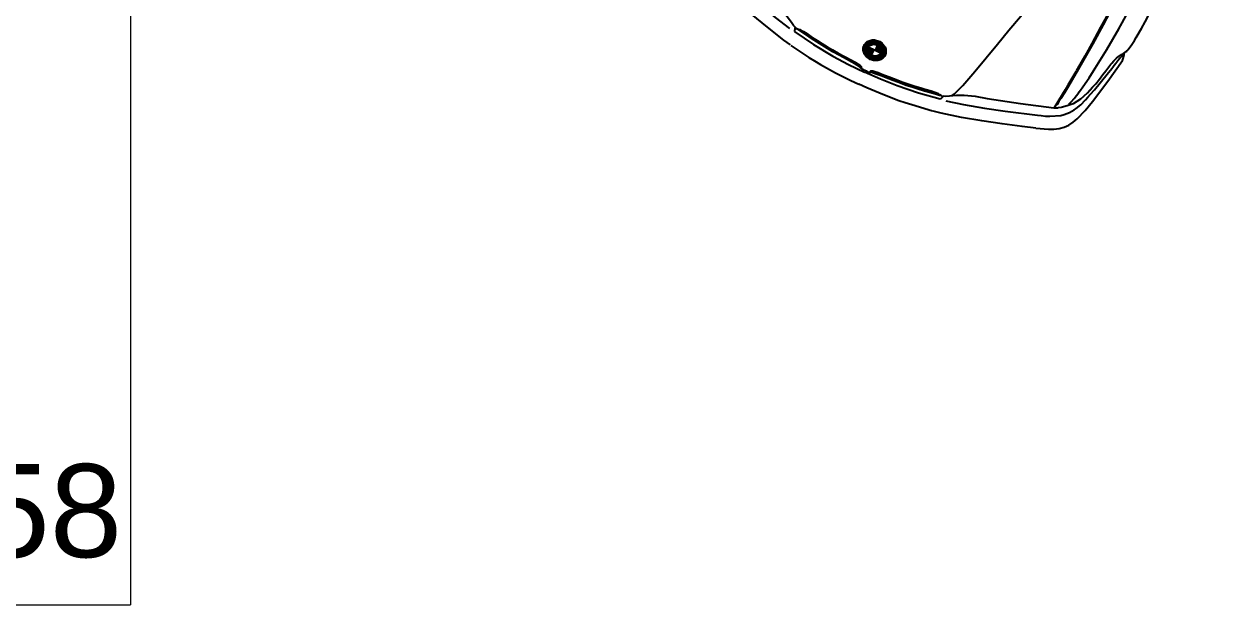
# Model space of a CAD drawing. Header units: inches. Extents: x 13 to 261, y -112 to -47.
# Drawn here: x 220.308 to 224.962, y -71.427 to -69.182 of the extents above; entities that cross this region are included whole.
import ezdxf

# ---------------------------------------------------------------- set-up
doc = ezdxf.new("R2010")
doc.units = ezdxf.units.IN
doc.header["$MEASUREMENT"] = 0
doc.layers.add('CAJONES', color=3, linetype='Continuous', lineweight=20)
doc.layers.add('TEXTOS', color=124, linetype='Continuous', lineweight=30)
doc.styles.add('TEXTOS', font='ARIALUNI.TTF', dxfattribs={"height": 0.36})

msp = doc.modelspace()

# ---------------------------------------------------------------- linework, layer by layer
at = {"linetype": 'Continuous'}
for p, q in [((223.5712, -69.2859), (223.5552, -69.2786)), ((223.5716, -69.2876), (223.5552, -69.28)), ((223.5708, -69.2844), (223.5553, -69.2772)), ((223.5723, -69.2893), (223.5553, -69.2815)), ((223.5706, -69.2828), (223.5554, -69.2758)), ((223.5705, -69.2813), (223.5555, -69.2744)), ((223.5732, -69.2912), (223.5555, -69.283)), ((223.5744, -69.2932), (223.5557, -69.2845)), ((223.5705, -69.2799), (223.5558, -69.2731)), ((223.5705, -69.2785), (223.556, -69.2718)), ((223.5759, -69.2953), (223.556, -69.2861)), ((223.5707, -69.2772), (223.5563, -69.2705)), ((223.5781, -69.2978), (223.5563, -69.2877)), ((223.571, -69.2759), (223.5567, -69.2692)), ((223.5714, -69.2746), (223.5572, -69.268)), ((223.5718, -69.2733), (223.5576, -69.2668)), ((223.5723, -69.2721), (223.5581, -69.2656)), ((223.5729, -69.271), (223.5587, -69.2644)), ((223.5735, -69.2699), (223.5593, -69.2633)), ((223.5743, -69.2688), (223.56, -69.2622)), ((223.5751, -69.2677), (223.5607, -69.2611)), ((223.576, -69.2667), (223.5615, -69.26)), ((223.577, -69.2657), (223.5623, -69.2589)), ((223.5781, -69.2648), (223.5632, -69.2579)), ((223.5793, -69.2639), (223.5641, -69.2569)), ((223.5769, -69.2614), (223.5651, -69.2559)), ((223.5745, -69.2588), (223.5662, -69.255)), ((223.5721, -69.2563), (223.5673, -69.2541)), ((223.5696, -69.2537), (223.5684, -69.2532)), ((223.571, -69.2529), (223.5697, -69.2523)), ((223.5723, -69.2521), (223.571, -69.2515)), ((223.6194, -69.294), (223.5723, -69.2721)), ((223.5751, -69.252), (223.5724, -69.2507)), ((223.5926, -69.2901), (223.5724, -69.2808)), ((223.5931, -69.2889), (223.5725, -69.2794)), ((223.592, -69.2913), (223.5725, -69.2823)), ((223.5936, -69.2878), (223.5726, -69.278)), ((223.5915, -69.2925), (223.5727, -69.2838)), ((223.5942, -69.2866), (223.5728, -69.2767)), ((223.5909, -69.2937), (223.573, -69.2854)), ((223.5947, -69.2854), (223.5732, -69.2754)), ((223.5904, -69.2948), (223.5734, -69.287)), ((223.5953, -69.2842), (223.5736, -69.2742)), ((223.5756, -69.2536), (223.5737, -69.2527)), ((223.5751, -69.2505), (223.5738, -69.2499)), ((223.5958, -69.2831), (223.5741, -69.273)), ((223.5898, -69.296), (223.5741, -69.2887)), ((223.5767, -69.2498), (223.5754, -69.2492)), ((223.5808, -69.2503), (223.577, -69.2486)), ((223.5804, -69.2487), (223.5788, -69.2479)), ((223.5806, -69.2631), (223.579, -69.2623)), ((223.5799, -69.2556), (223.5796, -69.2555)), ((223.5813, -69.252), (223.5801, -69.2514)), ((223.5823, -69.2582), (223.5801, -69.2571)), ((223.5821, -69.2624), (223.5803, -69.2615)), ((223.5854, -69.261), (223.5806, -69.2588)), ((223.5824, -69.2482), (223.5807, -69.2474)), ((223.5837, -69.2617), (223.581, -69.2604)), ((223.6004, -69.2551), (223.5827, -69.2469)), ((223.5998, -69.2563), (223.5845, -69.2492)), ((223.601, -69.2539), (223.585, -69.2465)), ((223.5992, -69.2574), (223.585, -69.2508)), ((223.5874, -69.2605), (223.5853, -69.2595)), ((223.5987, -69.2586), (223.5855, -69.2525)), ((223.6008, -69.261), (223.586, -69.2541)), ((223.5956, -69.26), (223.5865, -69.2558)), ((223.5923, -69.2599), (223.587, -69.2575)), ((223.5896, -69.2601), (223.5873, -69.259)), ((223.6016, -69.2528), (223.5874, -69.2462)), ((223.6022, -69.2516), (223.5902, -69.246)), ((223.6028, -69.2505), (223.5933, -69.2461)), ((223.6181, -69.2919), (223.5964, -69.2819)), ((223.6185, -69.2907), (223.5969, -69.2807)), ((223.6034, -69.2493), (223.5971, -69.2464)), ((223.6188, -69.2894), (223.5975, -69.2795)), ((223.6191, -69.2881), (223.598, -69.2783)), ((223.6192, -69.2867), (223.5986, -69.2772)), ((223.6192, -69.2853), (223.5991, -69.276)), ((223.6192, -69.2838), (223.5997, -69.2748)), ((223.619, -69.2823), (223.6002, -69.2736)), ((223.6187, -69.2807), (223.6007, -69.2724)), ((223.6101, -69.2639), (223.6012, -69.2598)), ((223.6182, -69.2791), (223.6013, -69.2713)), ((223.6176, -69.2774), (223.6018, -69.2701)), ((223.6189, -69.2551), (223.6023, -69.2473)), ((223.6167, -69.2755), (223.6024, -69.2689)), ((223.6156, -69.2736), (223.6029, -69.2677)), ((223.6044, -69.2598), (223.603, -69.2592)), ((223.6139, -69.2714), (223.6035, -69.2665)), ((223.6045, -69.2584), (223.6036, -69.258)), ((223.6115, -69.2688), (223.604, -69.2654)), ((223.6046, -69.257), (223.6042, -69.2569)), ((223.6074, -69.2583), (223.6072, -69.2582)), ((223.6084, -69.2574), (223.6073, -69.2568)), ((223.6104, -69.2554), (223.6074, -69.254)), ((223.6094, -69.2564), (223.6074, -69.2554)), ((223.6115, -69.2545), (223.6075, -69.2526)), ((223.6125, -69.2535), (223.6076, -69.2513)), ((223.6094, -69.2621), (223.608, -69.2615)), ((223.6099, -69.2609), (223.609, -69.2605)), ((223.6218, -69.2707), (223.6095, -69.265)), ((223.6104, -69.2597), (223.6101, -69.2596)), ((223.6261, -69.2713), (223.6127, -69.2651)), ((223.6274, -69.2704), (223.6132, -69.2639)), ((223.6205, -69.2715), (223.6135, -69.2683)), ((223.6328, -69.2715), (223.6137, -69.2627)), ((223.6319, -69.2697), (223.6142, -69.2615)), ((223.6307, -69.2677), (223.6147, -69.2603)), ((223.6294, -69.2656), (223.6152, -69.259)), ((223.6277, -69.2634), (223.6157, -69.2578)), ((223.6198, -69.2727), (223.6158, -69.2708)), ((223.6257, -69.2611), (223.6161, -69.2566)), ((223.623, -69.2584), (223.6166, -69.2554)), ((223.6198, -69.2741), (223.6173, -69.2729)), ((223.6203, -69.2758), (223.6185, -69.2749)), ((223.6208, -69.2774), (223.6194, -69.2768)), ((223.6214, -69.2791), (223.62, -69.2785)), ((223.6219, -69.2808), (223.6205, -69.2802)), ((223.6225, -69.2825), (223.6209, -69.2818)), ((223.6363, -69.2903), (223.6211, -69.2833)), ((223.6356, -69.2943), (223.6211, -69.2876)), ((223.6361, -69.2917), (223.6212, -69.2848)), ((223.6359, -69.293), (223.6212, -69.2862)), ((223.6256, -69.2768), (223.6233, -69.2757)), ((223.6262, -69.2785), (223.6238, -69.2774)), ((223.625, -69.2751), (223.6241, -69.2746)), ((223.625, -69.2794), (223.6243, -69.2791)), ((223.6364, -69.2889), (223.6244, -69.2834)), ((223.6364, -69.2875), (223.6267, -69.283)), ((223.6301, -69.276), (223.6278, -69.2749)), ((223.6306, -69.2777), (223.6283, -69.2766)), ((223.6295, -69.2786), (223.6288, -69.2783)), ((223.6364, -69.2861), (223.6289, -69.2826)), ((223.6364, -69.2846), (223.6312, -69.2822)), ((223.6336, -69.2733), (223.6319, -69.2725)), ((223.6343, -69.2751), (223.6325, -69.2742)), ((223.6349, -69.2768), (223.633, -69.2759)), ((223.6362, -69.2831), (223.6334, -69.2818)), ((223.6353, -69.2784), (223.6336, -69.2776)), ((223.6357, -69.28), (223.6341, -69.2793)), ((223.636, -69.2816), (223.6347, -69.281)), ((224.5739, -69.283), (224.5752, -69.2814)), ((223.5821, -69.3011), (223.5568, -69.2893)), ((223.6146, -69.3175), (223.5574, -69.291)), ((223.6129, -69.3182), (223.558, -69.2928)), ((223.611, -69.3187), (223.5589, -69.2946)), ((223.6089, -69.3192), (223.5598, -69.2965)), ((223.6067, -69.3196), (223.5609, -69.2984)), ((223.6042, -69.3199), (223.5623, -69.3005)), ((223.6015, -69.3201), (223.5639, -69.3027)), ((223.5984, -69.32), (223.566, -69.305)), ((223.5946, -69.3197), (223.5687, -69.3077)), ((223.5894, -69.3188), (223.5728, -69.3111)), ((223.5893, -69.2972), (223.5749, -69.2906)), ((223.5887, -69.2984), (223.5761, -69.2925)), ((223.5882, -69.2996), (223.5777, -69.2947)), ((223.5876, -69.3007), (223.5802, -69.2973)), ((223.6163, -69.3169), (223.5909, -69.3051)), ((223.6178, -69.3162), (223.596, -69.3061)), ((223.6193, -69.3154), (223.5994, -69.3062)), ((223.6207, -69.3146), (223.602, -69.306)), ((223.622, -69.3138), (223.6043, -69.3056)), ((223.6232, -69.3129), (223.6062, -69.3051)), ((223.6244, -69.312), (223.608, -69.3044)), ((223.6255, -69.3111), (223.6096, -69.3037)), ((223.6265, -69.3102), (223.611, -69.303)), ((223.6275, -69.3092), (223.6123, -69.3022)), ((223.6285, -69.3082), (223.6135, -69.3013)), ((223.6293, -69.3072), (223.6146, -69.3004)), ((223.6302, -69.3061), (223.6156, -69.2994)), ((223.6309, -69.305), (223.6166, -69.2984)), ((223.6317, -69.3039), (223.6174, -69.2973)), ((223.6323, -69.3028), (223.6181, -69.2962)), ((223.6329, -69.3017), (223.6188, -69.2951)), ((223.6335, -69.3005), (223.6194, -69.294)), ((223.634, -69.2993), (223.6199, -69.2928)), ((223.6345, -69.2981), (223.6203, -69.2915)), ((223.6349, -69.2969), (223.6207, -69.2902)), ((223.6353, -69.2956), (223.6209, -69.2889)), ((224.5222, -69.3412), (224.5297, -69.332)), ((224.3914, -69.4724), (224.3923, -69.4717)), ((224.2897, -69.5052), (224.3049, -69.5056))]:
    msp.add_line(p, q, dxfattribs=at)
for points in [[(224.3466, -69.4919), (224.357, -69.4813), (224.3674, -69.4695), (224.3853, -69.4464), (224.3853, -69.4464), (224.3868, -69.4443), (224.3915, -69.4377), (224.4012, -69.424), (224.4249, -69.3893), (224.4487, -69.3523), (224.4932, -69.2799), (224.5394, -69.2004), (224.5729, -69.1399), (224.6062, -69.0787), (224.6465, -69.0026), (224.686, -68.9255), (224.725, -68.8483), (224.7573, -68.7834), (224.7889, -68.7187), (224.8206, -68.654), (224.852, -68.5897), (224.8846, -68.5216), (224.9177, -68.4537), (224.9617, -68.3611)], [(223.8926, -69.4586), (223.9045, -69.4519), (223.9193, -69.4378), (223.9366, -69.4194), (223.9839, -69.3647), (224.0271, -69.312), (224.0709, -69.259), (224.1154, -69.2057), (224.1601, -69.152), (224.2048, -69.0984), (224.2504, -69.0429), (224.2961, -68.9869), (224.3416, -68.9314), (224.3869, -68.8752), (224.4324, -68.8186), (224.4756, -68.7647), (224.5192, -68.7111), (224.5627, -68.6574), (224.6072, -68.6042), (224.6529, -68.5521), (224.7001, -68.5012), (224.7679, -68.4345), (224.7991, -68.4076)], [(224.5752, -69.2814), (224.5879, -69.2647), (224.6005, -69.2447), (224.6071, -69.2339), (224.6273, -69.1987), (224.6413, -69.1732), (224.658, -69.1407), (224.6762, -69.1062), (224.7026, -69.0539), (224.7191, -69.0219), (224.7256, -69.0078), (224.7323, -68.9944), (224.7517, -68.9549), (224.7705, -68.9168), (224.7891, -68.8791), (224.8055, -68.8448), (224.8211, -68.8123), (224.8337, -68.7851), (224.8452, -68.759), (224.8581, -68.7287), (224.8725, -68.6929), (224.876, -68.6829)], [(223.2687, -69.1995), (223.2135, -69.1567), (223.1509, -69.104), (223.0898, -69.0504), (222.9971, -68.965), (222.9869, -68.9559)], [(222.9628, -69.002), (223.0017, -69.0382), (223.0599, -69.0911), (223.1189, -69.1432), (223.1807, -69.1944), (223.2437, -69.2439), (223.2697, -69.2626)], [(223.294, -69.1995), (223.2829, -69.1877), (223.2741, -69.1759), (223.258, -69.1536), (223.2394, -69.1307)], [(224.5036, -69.1315), (224.4694, -69.1944), (224.4351, -69.2568), (224.4081, -69.3055), (224.3796, -69.3551), (224.3762, -69.3612), (224.3733, -69.3665), (224.3656, -69.3794), (224.3579, -69.3924), (224.3503, -69.4054), (224.3443, -69.4159), (224.3324, -69.4357), (224.3081, -69.4762), (224.2961, -69.4949), (224.2914, -69.5027), (224.2893, -69.5061)], [(224.5169, -69.1145), (224.4796, -69.1843), (224.4394, -69.2582), (224.3981, -69.3306), (224.383, -69.3572), (224.3454, -69.4219), (224.3296, -69.4476), (224.3162, -69.4695), (224.3085, -69.4814), (224.3012, -69.4923), (224.2973, -69.4971)], [(223.2883, -69.1935), (223.2869, -69.2078), (223.2869, -69.21), (223.2877, -69.212)], [(223.2877, -69.212), (223.3598, -69.2608), (223.435, -69.3055), (223.4955, -69.338), (223.5565, -69.3679)], [(223.294, -69.1995), (223.2945, -69.1997), (223.2958, -69.2003), (223.2978, -69.2007), (223.3017, -69.2019), (223.3071, -69.2033), (223.3112, -69.2052), (223.3207, -69.2108), (223.3335, -69.2189), (223.355, -69.2332), (223.3677, -69.2413), (223.3798, -69.2497), (223.3924, -69.2572), (223.4129, -69.27), (223.4338, -69.2819), (223.4548, -69.2938), (223.4802, -69.3078), (223.5064, -69.3215), (223.5205, -69.3292), (223.5321, -69.3362), (223.5389, -69.3405), (223.5426, -69.3444), (223.545, -69.3477), (223.5446, -69.3497), (223.5446, -69.3508), (223.5442, -69.3517), (223.544, -69.3522), (223.5431, -69.3517), (223.5419, -69.3507), (223.5396, -69.3485), (223.5348, -69.3446), (223.5227, -69.3374), (223.5048, -69.3274), (223.4868, -69.3174), (223.4609, -69.3032), (223.4351, -69.2885), (223.4142, -69.2766), (223.3937, -69.2638), (223.3732, -69.251), (223.3515, -69.2371), (223.3303, -69.2223), (223.3118, -69.2099), (223.3011, -69.2033), (223.2958, -69.2003), (223.294, -69.1995)], [(223.2718, -69.2641), (223.3418, -69.3104), (223.3642, -69.324), (223.3865, -69.3376), (223.445, -69.3697), (223.5043, -69.3999), (223.5351, -69.4142)], [(223.632, -69.2727), (223.6349, -69.2816), (223.6228, -69.2837), (223.6199, -69.2744)], [(223.6252, -69.2754), (223.6264, -69.2791), (223.6245, -69.2795), (223.6233, -69.2757)], [(223.6278, -69.2753), (223.6289, -69.2787), (223.6308, -69.2784), (223.6297, -69.275), (223.6297, -69.275)], [(224.5507, -69.2998), (224.5584, -69.2951), (224.5689, -69.2879)], [(224.5689, -69.2879), (224.5706, -69.2865), (224.5726, -69.2846)], [(224.5726, -69.2846), (224.5726, -69.2846), (224.5739, -69.283)], [(224.4295, -69.4366), (224.4388, -69.426), (224.4507, -69.4122), (224.4649, -69.3946), (224.4787, -69.3767), (224.4897, -69.3625), (224.5093, -69.3369), (224.5125, -69.3323)], [(224.438, -69.4813), (224.4976, -69.4025), (224.5547, -69.3221)], [(224.5125, -69.3323), (224.5203, -69.3238), (224.5312, -69.3134), (224.539, -69.3071), (224.5507, -69.2998)], [(224.5463, -69.3116), (224.5427, -69.316), (224.5362, -69.324), (224.5323, -69.3288), (224.5301, -69.3311), (224.5297, -69.332)], [(224.5463, -69.3116), (224.5539, -69.3035), (224.5623, -69.2924)], [(224.5547, -69.3221), (224.5563, -69.3151), (224.5587, -69.3063), (224.5625, -69.2923)], [(223.5595, -69.3615), (223.5559, -69.3599), (223.5518, -69.358), (223.5486, -69.3565), (223.5458, -69.3541), (223.5435, -69.352)], [(223.8494, -69.4721), (223.7654, -69.4487), (223.6827, -69.4203), (223.6189, -69.3951), (223.5565, -69.3679)], [(223.5595, -69.3615), (223.5631, -69.3632), (223.5672, -69.3651), (223.5704, -69.3666), (223.574, -69.3671), (223.5771, -69.3675)], [(223.8548, -69.4592), (223.8543, -69.459), (223.853, -69.4583), (223.8514, -69.457), (223.848, -69.4549), (223.8434, -69.4517), (223.8393, -69.4498), (223.8289, -69.4461), (223.8144, -69.4416), (223.7896, -69.4345), (223.7752, -69.43), (223.761, -69.4262), (223.7472, -69.4215), (223.7241, -69.4141), (223.7015, -69.4058), (223.6789, -69.3976), (223.6517, -69.3872), (223.6243, -69.3762), (223.6094, -69.3703), (223.5965, -69.366), (223.5888, -69.3636), (223.5835, -69.3633), (223.5795, -69.3636), (223.5782, -69.3652), (223.5773, -69.3659), (223.5769, -69.3668), (223.5767, -69.3673), (223.5776, -69.3677), (223.5791, -69.3679), (223.5823, -69.3682), (223.5884, -69.3694), (223.6017, -69.3739), (223.6209, -69.3812), (223.6402, -69.3884), (223.6678, -69.399), (223.6956, -69.4091), (223.7182, -69.4174), (223.7412, -69.4248), (223.7643, -69.4321), (223.7889, -69.4397), (223.8139, -69.4463), (223.8354, -69.4524), (223.8473, -69.4563), (223.853, -69.4583), (223.8548, -69.4592)], [(224.2392, -69.5358), (224.2567, -69.5373), (224.2739, -69.5381), (224.3155, -69.5353), (224.3281, -69.5318), (224.3487, -69.5242), (224.3674, -69.5136), (224.3748, -69.5082), (224.3927, -69.4934), (224.4112, -69.4749), (224.4203, -69.4648), (224.4307, -69.4531), (224.4458, -69.4359), (224.4948, -69.3753), (224.5129, -69.3529), (224.5166, -69.3485), (224.5222, -69.3412)], [(223.8199, -69.5179), (223.7393, -69.4944), (223.7144, -69.4862), (223.6896, -69.478), (223.6274, -69.4541), (223.566, -69.4285), (223.5351, -69.4142)], [(223.8631, -69.4596), (223.8531, -69.47), (223.8514, -69.4714), (223.8494, -69.4721)], [(223.8548, -69.4592), (223.8709, -69.46), (223.8857, -69.4591), (223.9131, -69.457), (223.9426, -69.4563)], [(223.9426, -69.4563), (223.9846, -69.4609), (224.0316, -69.4689), (224.1604, -69.4894), (224.2893, -69.5061)], [(224.3914, -69.4724), (224.3631, -69.4896), (224.3435, -69.4964)], [(224.3923, -69.4717), (224.4191, -69.4472), (224.4284, -69.4377), (224.4295, -69.4366)], [(224.2196, -69.584), (224.1668, -69.5778), (224.0889, -69.5676), (224.0109, -69.5563), (223.932, -69.5423), (223.8535, -69.5263), (223.8223, -69.5185)], [(223.8711, -69.4785), (223.9395, -69.4929), (224.0202, -69.5066), (224.1006, -69.5185), (224.2257, -69.534), (224.2392, -69.5358)], [(224.2196, -69.584), (224.2685, -69.5879), (224.2888, -69.588), (224.3098, -69.5856), (224.3291, -69.5807), (224.3472, -69.5726), (224.3639, -69.5616), (224.3794, -69.5484), (224.4097, -69.5161), (224.438, -69.4813)], [(224.2897, -69.5052), (224.2928, -69.5022), (224.2973, -69.4971)], [(224.3435, -69.4964), (224.3225, -69.5033), (224.317, -69.5046), (224.3049, -69.5056)]]:
    msp.add_lwpolyline(points, dxfattribs=at)
for points in [[(223.555, -69.2641, -0.056462), (223.559, -69.2576, -0.055115), (223.5644, -69.252, -0.052786), (223.571, -69.2477, -0.05002), (223.5785, -69.2447, -0.047333), (223.5868, -69.2431, -0.045092), (223.5953, -69.2431, -0.043513), (223.6039, -69.2447, -0.042704), (223.6122, -69.2477, -0.042704), (223.6199, -69.252, -0.043513), (223.6266, -69.2576, -0.045092), (223.6321, -69.2641, -0.047333), (223.6363, -69.2714, -0.05002), (223.6389, -69.2791, -0.052786), (223.6398, -69.287, -0.055115), (223.6391, -69.2947, -0.056462), (223.6367, -69.302, -0.056462), (223.6327, -69.3085, -0.055115), (223.6273, -69.3141, -0.052786), (223.6207, -69.3184, -0.05002), (223.6131, -69.3214, -0.047333), (223.6049, -69.323, -0.045092), (223.5963, -69.323, -0.043513), (223.5877, -69.3214, -0.042704), (223.5794, -69.3184, -0.042704), (223.5718, -69.3141, -0.043513), (223.5651, -69.3085, -0.045092), (223.5595, -69.302, -0.047333), (223.5554, -69.2947, -0.05002), (223.5528, -69.287, -0.052786), (223.5518, -69.2791, -0.055115), (223.5526, -69.2714, -0.056462)], [(223.611, -69.2504, -0.042704), (223.618, -69.2544, -0.043513), (223.6242, -69.2596, -0.045092), (223.6294, -69.2656, -0.047333), (223.6332, -69.2723, -0.05002), (223.6356, -69.2794, -0.052786), (223.6364, -69.2867, -0.055115), (223.6358, -69.2938, -0.056462), (223.6335, -69.3005, -0.056462), (223.6298, -69.3065, -0.055115), (223.6249, -69.3117, -0.052786), (223.6188, -69.3157, -0.05002), (223.6118, -69.3185, -0.047333), (223.6042, -69.3199, -0.045092), (223.5963, -69.3199, -0.043513), (223.5883, -69.3185, -0.042704), (223.5807, -69.3157, -0.042704), (223.5736, -69.3117, -0.043513), (223.5674, -69.3066, -0.045092), (223.5623, -69.3005, -0.047333), (223.5585, -69.2938, -0.05002), (223.5561, -69.2867, -0.052786), (223.5552, -69.2794, -0.055115), (223.5559, -69.2723, -0.056462), (223.5581, -69.2656, -0.056462), (223.5618, -69.2596, -0.055115), (223.5668, -69.2544, -0.052786), (223.5729, -69.2504, -0.05002), (223.5799, -69.2476, -0.047333), (223.5875, -69.2462, -0.045092), (223.5954, -69.2462, -0.043513), (223.6033, -69.2476, -0.042704)], [(223.6053, -69.2626, -0.042704), (223.6097, -69.2652, -0.043513), (223.6136, -69.2684, -0.045092), (223.6168, -69.2721, -0.047333), (223.6192, -69.2763, -0.05002), (223.6207, -69.2808, -0.052786), (223.6212, -69.2853, -0.055115), (223.6208, -69.2898, -0.056462), (223.6194, -69.294, -0.056462), (223.6171, -69.2977, -0.055115), (223.614, -69.3009, -0.052786), (223.6102, -69.3035, -0.05002), (223.6058, -69.3052, -0.047333), (223.6011, -69.3061, -0.045092), (223.5961, -69.3061, -0.043513), (223.5912, -69.3052, -0.042704), (223.5864, -69.3035, -0.042704), (223.582, -69.3009, -0.043513), (223.5781, -69.2977, -0.045092), (223.5749, -69.294, -0.047333), (223.5725, -69.2898, -0.05002), (223.571, -69.2853, -0.052786), (223.5704, -69.2808, -0.055115), (223.5709, -69.2763, -0.056462), (223.5723, -69.2721, -0.056462), (223.5746, -69.2684, -0.055115), (223.5777, -69.2652, -0.052786), (223.5815, -69.2626, -0.05002), (223.5859, -69.2609, -0.047333), (223.5906, -69.26, -0.045092), (223.5956, -69.26, -0.043513), (223.6005, -69.2609, -0.042704)]]:
    msp.add_lwpolyline(points, format="xyb", close=True, dxfattribs=at)
for points in [[(223.5841, -69.2478), (223.5874, -69.259), (223.5839, -69.2599), (223.5795, -69.2552), (223.5812, -69.261), (223.5782, -69.2628), (223.5696, -69.2537), (223.5728, -69.2518), (223.5761, -69.2553), (223.5747, -69.2506), (223.5781, -69.2493), (223.5816, -69.253), (223.5804, -69.2487)], [(223.6168, -69.2551), (223.6125, -69.2654), (223.609, -69.2632), (223.6107, -69.259), (223.6071, -69.2624), (223.6044, -69.2611), (223.6046, -69.2561), (223.6025, -69.2602), (223.5985, -69.2589), (223.6036, -69.249), (223.6076, -69.2504), (223.6072, -69.2586), (223.6131, -69.2529)]]:
    msp.add_lwpolyline(points, close=True, dxfattribs=at)
for points in [[(223.6199, -69.2744, -0.053032), (223.6197, -69.2738, -0.055748), (223.6197, -69.2731, -0.057627), (223.6199, -69.2725, -0.058156), (223.6202, -69.2719, -0.057179), (223.6206, -69.2714, -0.054981), (223.6211, -69.271, -0.052134), (223.6218, -69.2707, -0.049237), (223.6224, -69.2706, -0.046745), (223.6232, -69.2705, -0.044932), (223.6239, -69.2706, -0.043938), (223.6246, -69.2709, -0.043818), (223.6253, -69.2712, -0.044576), (223.6258, -69.2717, -0.044576)], [(223.6233, -69.2757, -0.051748), (223.6232, -69.2755, -0.054351), (223.6232, -69.2753, -0.056193), (223.6233, -69.2752, -0.056799), (223.6233, -69.275, -0.055997), (223.6234, -69.2749, -0.054011), (223.6236, -69.2748, -0.051346), (223.6237, -69.2747, -0.048556), (223.6239, -69.2746, -0.046081), (223.6241, -69.2746, -0.044201), (223.6243, -69.2747, -0.043062), (223.6245, -69.2747, -0.042729), (223.6247, -69.2748, -0.043217), (223.6248, -69.2749, -0.044502), (223.625, -69.275, -0.04651), (223.6251, -69.2752, -0.049071), (223.6252, -69.2754, -0.049071)], [(223.6258, -69.2717, -0.057431), (223.6262, -69.2712, -0.05562), (223.6266, -69.2708, -0.052954), (223.6272, -69.2705, -0.050038), (223.6278, -69.2703, -0.047381), (223.6284, -69.2703, -0.045314), (223.6291, -69.2703, -0.044018), (223.6297, -69.2705, -0.04357), (223.6304, -69.2708, -0.043992), (223.6309, -69.2712, -0.045263), (223.6314, -69.2716, -0.047309), (223.6318, -69.2722, -0.049952), (223.632, -69.2727, -0.049952)], [(223.6297, -69.275, 0.049195), (223.6297, -69.2748, 0.046619), (223.6296, -69.2746, 0.044593), (223.6294, -69.2745, 0.043291), (223.6293, -69.2744, 0.042789), (223.6291, -69.2743, 0.04311), (223.6289, -69.2743, 0.044241), (223.6287, -69.2742, 0.046119), (223.6285, -69.2742, 0.048595), (223.6283, -69.2743, 0.051392), (223.6282, -69.2744, 0.054067), (223.628, -69.2745, 0.056064), (223.6279, -69.2746, 0.056876), (223.6278, -69.2748, 0.056274), (223.6278, -69.2749, 0.054429), (223.6278, -69.2751, 0.051819), (223.6278, -69.2753, 0.051819)]]:
    msp.add_lwpolyline(points, format="xyb", dxfattribs=at)
at = {"layer": 'CAJONES'}
for p in [(220.7195, -66.4268), (211.1195, -71.4268)]:
    msp.add_line(p, (220.7195, -71.4268), dxfattribs=at)

# ---------------------------------------------------------------- texts
at = {"layer": 'TEXTOS', "style": 'TEXTOS'}
msp.add_text('58', height=0.36, dxfattribs=at).set_placement((220.1281, -71.2424))

doc.saveas('drawing.dxf')
